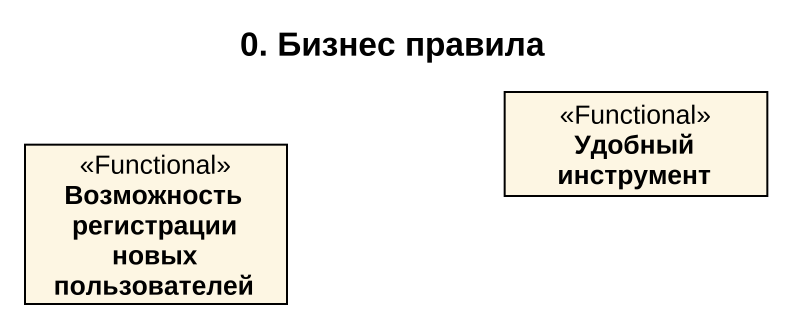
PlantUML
@startuml
title 0. Бизнес правила
hide circle
hide empty members
class "Удобный инструмент" as Удобный_инструмент <<Functional>>
class "Возможность регистрации новых пользователей" as Возможность_регистрации <<Functional>>
@enduml
